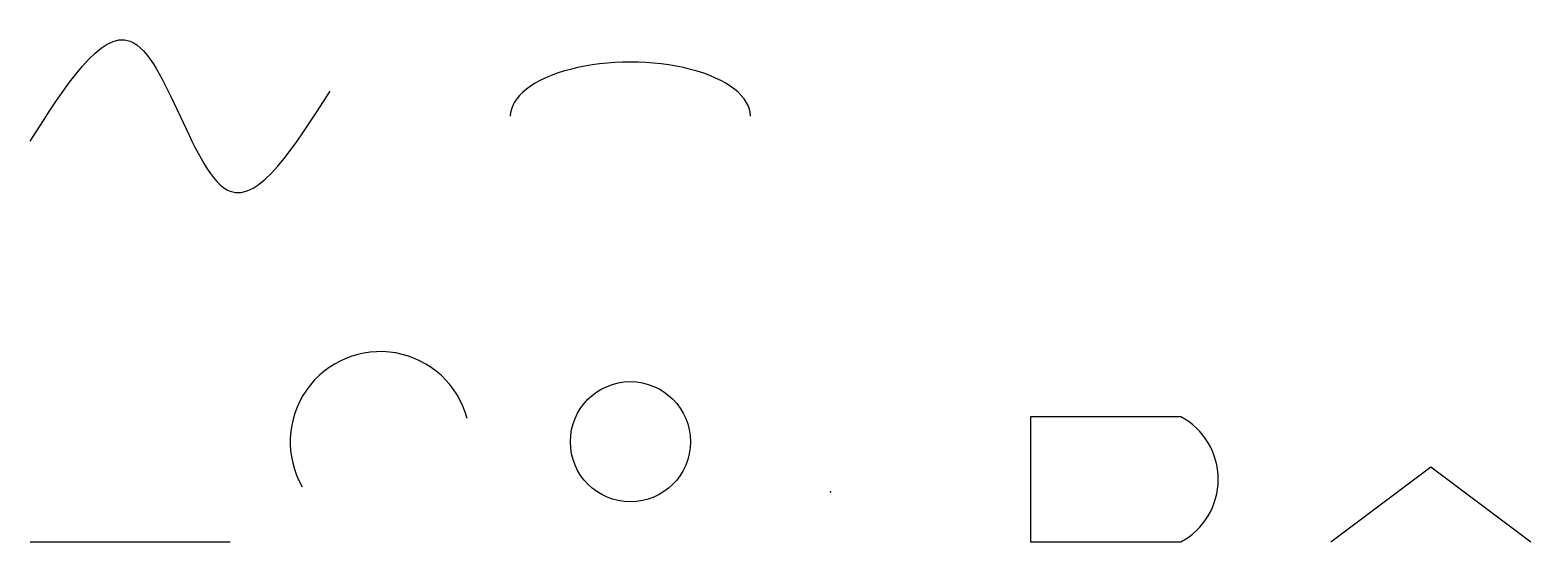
# Model space of a CAD drawing. Header units: metres. Extents: x 0 to 300, y 0 to 102.
import ezdxf

# ---------------------------------------------------------------- set-up
doc = ezdxf.new("R2010")
doc.units = ezdxf.units.M

msp = doc.modelspace()

# ---------------------------------------------------------------- linework, layer by layer
msp.add_line((0, 0), (40, 0))
msp.add_lwpolyline([(200, 0), (230, 0, 0.6), (230, 25), (200, 25)], format="xyb", close=True)
msp.add_lwpolyline([(260, 0), (280, 15), (300, 0)])
msp.add_circle((120, 20), 12)
msp.add_arc((70, 20), 18, 15, 210)
msp.add_ellipse((120, 85), major_axis=(24, 0), ratio=0.45, start_param=0, end_param=3.141593)
msp.add_spline([(0, 80), (20, 100), (40, 70), (60, 90)], degree=3)
msp.add_point((160, 10))

doc.saveas('drawing.dxf')
